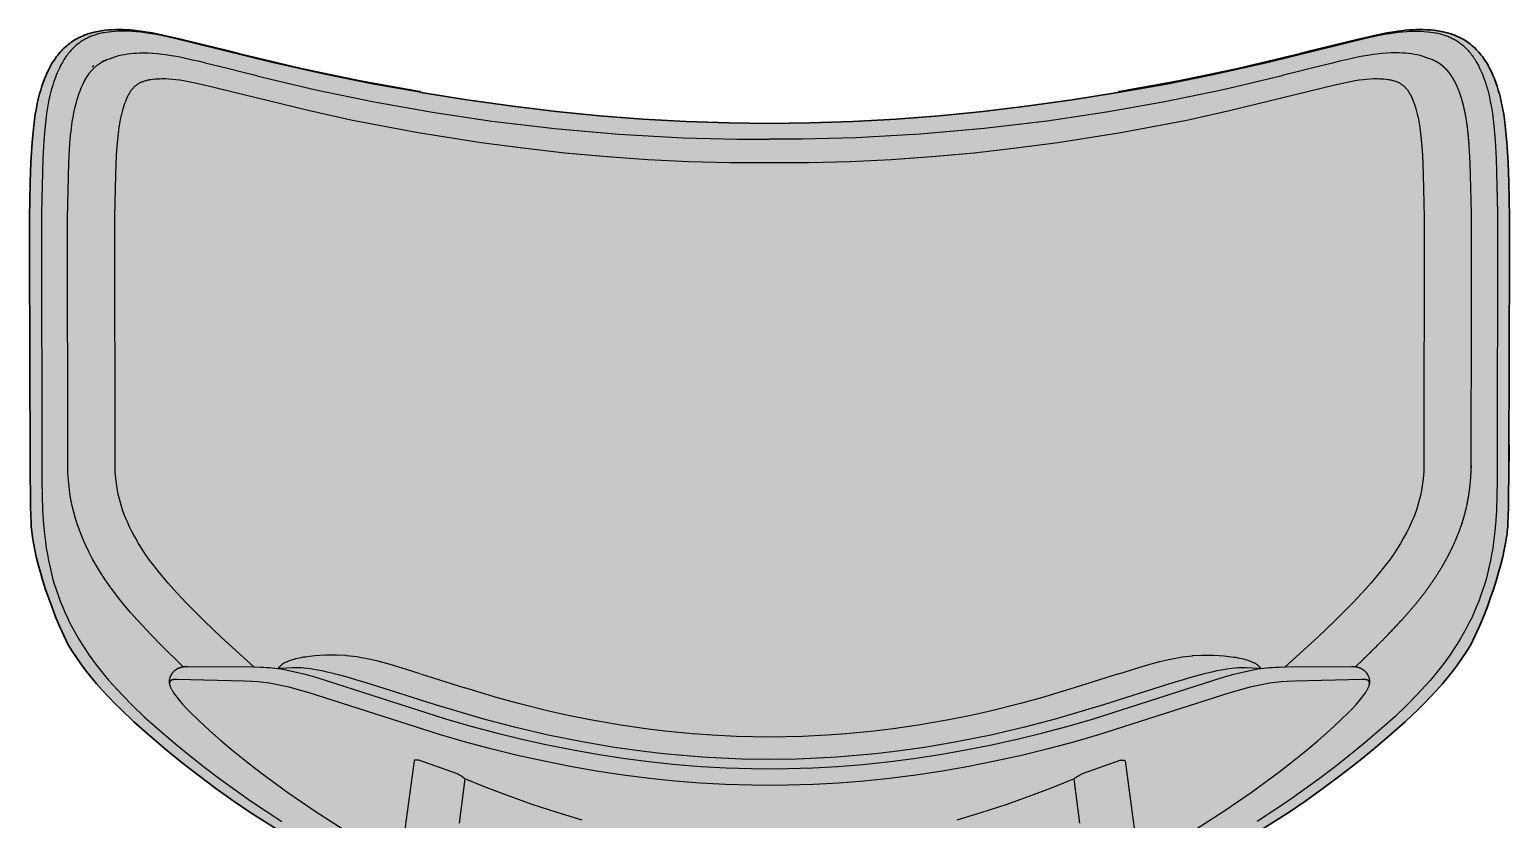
# Model space of a CAD drawing. Header units: millimetres. Extents: x 0 to 1816, y -990 to 745.
# Drawn here: x 57 to 756, y 373 to 745 of the extents above; entities that cross this region are included whole.
import ezdxf

# ---------------------------------------------------------------- set-up
doc = ezdxf.new("R2010")
doc.units = ezdxf.units.MM
doc.layers.add('Blocks', color=7, linetype='Continuous')
doc.layers.add('Blocks$Fill', color=7, linetype='Continuous', true_color=0xffffff)
doc.layers.add('Blocks$Inner', color=7, linetype='Continuous', lineweight=25, true_color=0x007f00)
doc.layers.add('Blocks$Outline', color=7, linetype='Continuous', lineweight=35, true_color=0xff3f3f)

# ---------------------------------------------------------------- blocks, each defined once
blk = doc.blocks.new('Dapper Lounge Chair Front')
at = {"layer": 'Blocks$Fill'}
h = blk.add_hatch(color=256, dxfattribs=at)
h.paths.add_polyline_path([(571.51, 716.24), (627.48, 727.02), (655.19, 733.63), (694.22, 743.14), (697.7, 743.81), (701.18, 744.4), (702.92, 744.65), (704.65, 744.87), (706.39, 745.05), (708.12, 745.2), (709.84, 745.3), (711.56, 745.36), (713.26, 745.39), (714.96, 745.38), (716.65, 745.32), (718.35, 745.21), (720.03, 745.05), (720.88, 744.95), (721.72, 744.84), (722.55, 744.7), (723.39, 744.56), (724.22, 744.39), (725.04, 744.21), (726.28, 743.89), (726.89, 743.72), (727.5, 743.54), (728.11, 743.34), (728.71, 743.14), (729.31, 742.92), (729.91, 742.69), (730.71, 742.36), (731.5, 742), (732.28, 741.63), (733.05, 741.23), (733.8, 740.81), (734.54, 740.37), (735.28, 739.9), (736, 739.4), (736.71, 738.89), (737.4, 738.36), (738.08, 737.79), (738.74, 737.21), (739.39, 736.61), (740.01, 735.99), (740.63, 735.35), (741.22, 734.69), (741.8, 734.01), (742.36, 733.32), (742.9, 732.61), (743.43, 731.89), (743.94, 731.15), (744.43, 730.4), (744.91, 729.63), (745.37, 728.85), (745.82, 728.05), (746.25, 727.25), (746.67, 726.44), (747.07, 725.61), (747.46, 724.78), (747.83, 723.93), (748.54, 722.21), (749.2, 720.46), (749.8, 718.68), (750.37, 716.87), (750.89, 715.04), (751.37, 713.18), (751.81, 711.3), (752.22, 709.4), (752.59, 707.48), (752.92, 705.54), (753.49, 701.62), (754.38, 692.19), (754.97, 682.74), (755.28, 673.28), (755.42, 540.93), (755.05, 515.96), (754.85, 512.61), (754.85, 512.16), (754.85, 511.69), (754.81, 510.68), (754.74, 509.59), (754.63, 508.41), (754.49, 507.16), (754.31, 505.83), (753.83, 502.97), (753.22, 499.84), (752.47, 496.47), (751.57, 492.89), (750.54, 489.12), (749.37, 485.18), (748.06, 481.1), (746.62, 476.9), (745.05, 472.6), (743.34, 468.24), (741.5, 463.82), (739.53, 459.39), (737.44, 454.95), (735.53, 451.93), (733.55, 448.97), (731.5, 446.08), (729.38, 443.25), (726.73, 439.89), (724, 436.63), (721.21, 433.46), (718.35, 430.36), (715.44, 427.35), (712.48, 424.4), (706.43, 418.66), (691.3, 405.6), (683.54, 399.3), (675.65, 393.15), (667.63, 387.17), (659.48, 381.36), (651.19, 375.71), (642.77, 370.25), (634.22, 364.96), (625.54, 359.86), (616.73, 354.96), (607.79, 350.25), (595.23, 344.08), (586.66, 340.21), (630.39, 17.78), (630.47, 17.16), (630.55, 16.53), (630.61, 15.9), (630.66, 15.27), (630.67, 14.96), (630.68, 14.64), (630.68, 14.33), (630.67, 14.01), (630.66, 13.7), (630.63, 13.38), (630.6, 13.07), (630.56, 12.75), (630.51, 12.44), (630.46, 12.13), (630.39, 11.82), (630.31, 11.52), (630.22, 11.22), (630.13, 10.92), (630.02, 10.62), (629.9, 10.33), (629.77, 10.04), (629.64, 9.75), (629.49, 9.47), (629.34, 9.2), (629.25, 9.06), (629.17, 8.93), (629.08, 8.8), (629, 8.67), (628.81, 8.41), (628.62, 8.16), (628.52, 8.04), (628.42, 7.92), (628.32, 7.8), (628.21, 7.68), (627.99, 7.45), (627.77, 7.23), (627.65, 7.12), (627.54, 7.02), (627.42, 6.92), (627.3, 6.81), (627.05, 6.62), (626.8, 6.43), (626.54, 6.25), (626.28, 6.07), (626.01, 5.91), (625.73, 5.75), (625.45, 5.61), (625.17, 5.47), (625.02, 5.2), (624.91, 5.02), (624.79, 4.83), (624.67, 4.65), (624.54, 4.47), (624.41, 4.29), (624.27, 4.12), (624.13, 3.95), (623.99, 3.78), (623.84, 3.62), (623.69, 3.46), (623.53, 3.31), (623.37, 3.15), (623.21, 3.01), (623.04, 2.86), (622.87, 2.72), (622.7, 2.59), (622.52, 2.46), (622.34, 2.33), (622.16, 2.2), (621.98, 2.08), (621.79, 1.97), (621.6, 1.86), (621.41, 1.75), (621.21, 1.65), (621.02, 1.55), (620.82, 1.45), (620.62, 1.36), (620.42, 1.27), (620.21, 1.19), (620.01, 1.11), (619.8, 1.03), (619.6, 0.96), (619.18, 0.82), (618.76, 0.69), (618.33, 0.57), (617.91, 0.47), (617.04, 0.28), (616.18, 0.13), (615.31, 0), (614.43, -0.1), (613.56, -0.18), (612.68, -0.23), (612.24, -0.24), (611.8, -0.24), (611.36, -0.23), (610.92, -0.21), (610.7, -0.19), (610.48, -0.17), (610.26, -0.15), (610.04, -0.12), (609.82, -0.09), (609.61, -0.05), (609.39, -0.01), (609.17, 0.03), (608.96, 0.08), (608.75, 0.13), (608.53, 0.19), (608.32, 0.25), (608.11, 0.32), (607.91, 0.39), (607.7, 0.46), (607.49, 0.55), (607.29, 0.63), (607.09, 0.72), (606.89, 0.82), (606.7, 0.91), (606.5, 1.02), (606.31, 1.13), (606.12, 1.24), (605.94, 1.36), (605.75, 1.48), (605.57, 1.61), (605.4, 1.74), (605.22, 1.87), (605.05, 2.01), (604.89, 2.16), (604.72, 2.3), (604.56, 2.46), (604.41, 2.61), (604.25, 2.77), (604.11, 2.93), (603.96, 3.1), (603.82, 3.27), (603.69, 3.44), (603.55, 3.62), (603.43, 3.8), (603.3, 3.98), (603.18, 4.16), (603.07, 4.35), (602.96, 4.54), (602.85, 4.73), (602.75, 4.93), (602.65, 5.13), (602.56, 5.32), (602.47, 5.53), (602.38, 5.73), (602.3, 5.93), (602.22, 6.14), (602.14, 6.34), (602.07, 6.55), (602.01, 6.76), (601.95, 6.97), (601.83, 7.4), (601.73, 7.83), (601.63, 8.26), (601.55, 8.69), (601.41, 9.56), (601.29, 10.44), (574.91, 206.91), (430, 284.1), (424.53, 287.46), (422.09, 289.05), (419.83, 290.59), (417.77, 292.06), (415.88, 293.49), (414.18, 294.85), (413.39, 295.51), (412.66, 296.16), (411.96, 296.79), (411.32, 297.41), (410.72, 298.01), (410.16, 298.6), (409.65, 299.17), (409.42, 299.45), (409.19, 299.73), (408.98, 300.01), (408.77, 300.28), (408.58, 300.55), (408.4, 300.81), (408.23, 301.07), (408.07, 301.33), (407.92, 301.58), (407.79, 301.83), (407.66, 302.08), (407.56, 302.3), (406.48, 302.3), (405.16, 302.3), (404.93, 301.83), (404.79, 301.58), (404.65, 301.33), (404.49, 301.07), (404.32, 300.81), (404.14, 300.55), (403.94, 300.28), (403.74, 300.01), (403.53, 299.73), (403.3, 299.45), (403.06, 299.17), (402.55, 298.6), (402, 298.01), (401.4, 297.41), (400.75, 296.79), (400.06, 296.16), (399.32, 295.51), (398.54, 294.85), (396.84, 293.49), (394.95, 292.06), (392.88, 290.59), (390.63, 289.05), (388.19, 287.46), (382.72, 284.1), (237.81, 206.91), (211.42, 10.44), (211.3, 9.56), (211.16, 8.69), (211.08, 8.26), (210.99, 7.83), (210.89, 7.4), (210.77, 6.97), (210.71, 6.76), (210.64, 6.55), (210.57, 6.34), (210.5, 6.14), (210.42, 5.93), (210.34, 5.73), (210.25, 5.53), (210.16, 5.32), (210.07, 5.13), (209.97, 4.93), (209.87, 4.73), (209.76, 4.54), (209.65, 4.35), (209.53, 4.16), (209.41, 3.98), (209.29, 3.8), (209.16, 3.62), (209.03, 3.44), (208.89, 3.27), (208.75, 3.1), (208.61, 2.93), (208.46, 2.77), (208.31, 2.61), (208.15, 2.46), (207.99, 2.3), (207.83, 2.16), (207.66, 2.01), (207.49, 1.87), (207.32, 1.74), (207.14, 1.61), (206.96, 1.48), (206.78, 1.36), (206.59, 1.24), (206.41, 1.13), (206.21, 1.02), (206.02, 0.91), (205.82, 0.82), (205.63, 0.72), (205.43, 0.63), (205.22, 0.55), (205.02, 0.46), (204.81, 0.39), (204.6, 0.32), (204.39, 0.25), (204.18, 0.19), (203.97, 0.13), (203.76, 0.08), (203.54, 0.03), (203.33, -0.01), (203.11, -0.05), (202.89, -0.09), (202.67, -0.12), (202.46, -0.15), (202.24, -0.17), (202.02, -0.19), (201.8, -0.21), (201.36, -0.23), (200.92, -0.24), (200.48, -0.24), (200.04, -0.23), (199.16, -0.18), (198.28, -0.1), (197.41, 0), (196.54, 0.13), (195.67, 0.28), (194.81, 0.47), (194.38, 0.57), (193.96, 0.69), (193.54, 0.82), (193.12, 0.96), (192.91, 1.03), (192.71, 1.11), (192.5, 1.19), (192.3, 1.27), (192.1, 1.36), (191.9, 1.45), (191.7, 1.55), (191.5, 1.65), (191.31, 1.75), (191.12, 1.86), (190.93, 1.97), (190.74, 2.08), (190.55, 2.2), (190.37, 2.33), (190.19, 2.46), (190.02, 2.59), (189.84, 2.72), (189.67, 2.86), (189.51, 3.01), (189.34, 3.15), (189.18, 3.31), (189.03, 3.46), (188.88, 3.62), (188.73, 3.78), (188.58, 3.95), (188.44, 4.12), (188.31, 4.29), (188.18, 4.47), (188.05, 4.65), (187.93, 4.83), (187.81, 5.02), (187.69, 5.2), (187.55, 5.47), (187.26, 5.61), (186.98, 5.75), (186.71, 5.91), (186.44, 6.07), (186.18, 6.25), (185.92, 6.43), (185.67, 6.62), (185.42, 6.81), (185.3, 6.92), (185.18, 7.02), (185.06, 7.12), (184.95, 7.23), (184.72, 7.45), (184.51, 7.68), (184.4, 7.8), (184.3, 7.92), (184.19, 8.04), (184.1, 8.16), (183.9, 8.41), (183.72, 8.67), (183.63, 8.8), (183.54, 8.93), (183.46, 9.06), (183.38, 9.2), (183.22, 9.47), (183.08, 9.75), (182.94, 10.04), (182.82, 10.33), (182.7, 10.62), (182.59, 10.92), (182.49, 11.22), (182.41, 11.52), (182.33, 11.82), (182.26, 12.13), (182.2, 12.44), (182.15, 12.75), (182.11, 13.07), (182.08, 13.38), (182.06, 13.7), (182.04, 14.01), (182.04, 14.33), (182.04, 14.64), (182.04, 14.96), (182.06, 15.27), (182.1, 15.9), (182.17, 16.53), (182.24, 17.16), (182.32, 17.78), (226.06, 340.21), (204.93, 350.25), (195.98, 354.96), (187.17, 359.86), (178.49, 364.96), (169.95, 370.25), (161.53, 375.71), (153.24, 381.36), (145.08, 387.17), (137.06, 393.15), (129.17, 399.3), (121.41, 405.6), (113.78, 412.06), (106.27, 418.68), (97.28, 427.35), (94.37, 430.36), (91.51, 433.46), (88.71, 436.63), (85.99, 439.89), (83.33, 443.25), (81.22, 446.08), (79.17, 448.97), (77.19, 451.93), (75.28, 454.95), (73.18, 459.39), (71.21, 463.82), (69.38, 468.24), (67.67, 472.6), (66.1, 476.9), (64.65, 481.1), (63.35, 485.18), (62.18, 489.12), (61.14, 492.89), (60.25, 496.47), (59.49, 499.84), (58.88, 502.97), (58.41, 505.83), (58.23, 507.16), (58.08, 508.41), (57.97, 509.59), (57.9, 510.68), (57.87, 511.69), (57.86, 512.16), (57.87, 512.61), (57.67, 515.96), (57.52, 520.15), (57.09, 648.56), (57.74, 682.74), (58.34, 692.19), (59.22, 701.62), (59.79, 705.54), (60.13, 707.48), (60.5, 709.4), (60.9, 711.3), (61.35, 713.18), (61.83, 715.04), (62.35, 716.87), (62.91, 718.68), (63.52, 720.46), (64.18, 722.21), (64.89, 723.93), (65.26, 724.78), (65.65, 725.61), (66.05, 726.44), (66.46, 727.25), (66.9, 728.05), (67.34, 728.85), (67.81, 729.63), (68.28, 730.4), (68.78, 731.15), (69.29, 731.89), (69.81, 732.61), (70.36, 733.32), (70.91, 734.01), (71.49, 734.69), (72.09, 735.35), (72.7, 735.99), (73.33, 736.61), (73.97, 737.21), (74.64, 737.79), (75.32, 738.36), (76.01, 738.89), (76.71, 739.4), (77.44, 739.9), (78.17, 740.37), (78.92, 740.81), (79.67, 741.23), (80.44, 741.63), (81.22, 742), (82.01, 742.36), (82.81, 742.69), (83.4, 742.92), (84, 743.14), (84.61, 743.34), (85.21, 743.54), (85.82, 743.72), (86.44, 743.89), (87.67, 744.21), (88.5, 744.39), (89.33, 744.56), (90.16, 744.7), (91, 744.84), (91.84, 744.95), (92.68, 745.05), (94.37, 745.21), (96.06, 745.32), (97.76, 745.38), (99.46, 745.39), (101.16, 745.36), (102.88, 745.3), (104.59, 745.2), (106.33, 745.05), (108.06, 744.87), (109.8, 744.65), (111.54, 744.4), (115.02, 743.81), (118.5, 743.14), (128.99, 740.78), (185.24, 727.02), (213.13, 721.23), (241.22, 716.23), (241.26, 716.23), (241.28, 716.22), (241.31, 716.21), (241.33, 716.2), (241.36, 716.19), (241.38, 716.18), (241.41, 716.17), (241.44, 716.15), (241.47, 716.14), (241.49, 716.12), (241.52, 716.1), (241.55, 716.09), (241.57, 716.07), (241.62, 716.03), (241.89, 715.69), (263.52, 712.22), (285.22, 709.19), (305.61, 706.75), (326.06, 704.74), (346.5, 703.15), (366.96, 702), (387.16, 701.32), (406.36, 701.12), (425.56, 701.32), (445.75, 702), (466.22, 703.15), (486.66, 704.74), (507.1, 706.75), (527.5, 709.19), (549.19, 712.22), (570.82, 715.69), (571.1, 716.03), (571.12, 716.05), (571.14, 716.07), (571.17, 716.08), (571.19, 716.1), (571.22, 716.12), (571.25, 716.14), (571.28, 716.15), (571.31, 716.17), (571.34, 716.18), (571.36, 716.19), (571.38, 716.2), (571.41, 716.21), (571.43, 716.22), (571.46, 716.23), (571.49, 716.23)], flags=0)
h.paths.add_polyline_path([(558.53, 328.83), (529.71, 319.5), (515.08, 315.59), (500.33, 312.17), (485.47, 309.25), (470.51, 306.84), (455.49, 304.95), (440.4, 303.56), (571.3, 233.77)], flags=0)
h.paths.add_polyline_path([(372.31, 303.56), (342.2, 306.84), (327.25, 309.25), (312.39, 312.17), (297.63, 315.59), (283, 319.5), (268.51, 323.92), (254.18, 328.83), (241.42, 233.77)], flags=0)
at = {"layer": 'Blocks$Inner'}
for p, q in [((57.28, 549.21), (57.31, 533.65)), ((755.44, 549.21), (755.41, 533.65)), ((241.55, 441.31), (262.51, 434.66)), ((571.17, 441.31), (550.21, 434.66))]:
    blk.add_line(p, q, dxfattribs=at)
for points in [[(169.95, 370.25), (161.53, 375.71), (153.24, 381.36), (145.08, 387.17), (137.06, 393.15), (129.17, 399.3), (121.41, 405.6), (113.78, 412.06), (106.27, 418.68), (100.24, 424.4), (97.28, 427.35), (94.37, 430.36), (91.51, 433.46), (88.71, 436.63), (85.99, 439.89), (83.33, 443.25), (81.22, 446.08), (79.17, 448.97), (77.19, 451.93), (75.28, 454.95), (73.18, 459.39), (71.21, 463.82), (69.38, 468.24), (67.67, 472.6), (66.1, 476.9), (64.65, 481.1), (63.35, 485.18), (62.18, 489.12), (61.14, 492.89), (60.25, 496.47), (59.49, 499.84), (58.88, 502.97), (58.41, 505.83), (58.23, 507.16), (58.08, 508.41), (57.97, 509.59), (57.9, 510.68), (57.87, 511.69), (57.86, 512.16), (57.87, 512.61), (57.67, 515.96), (57.52, 520.15), (57.29, 540.93), (57.11, 640.28), (57.09, 648.56), (57.09, 655.8), (57.1, 656.84), (57.24, 665.07), (57.44, 673.28), (57.74, 682.74), (58.34, 692.19), (59.22, 701.62), (59.79, 705.54), (60.13, 707.48), (60.5, 709.4), (60.9, 711.3), (61.35, 713.18), (61.83, 715.04), (62.35, 716.87), (62.91, 718.68), (63.52, 720.46), (64.18, 722.21), (64.89, 723.93), (65.26, 724.78), (65.65, 725.61), (66.05, 726.44), (66.46, 727.25), (66.9, 728.05), (67.34, 728.85), (67.81, 729.63), (68.28, 730.4), (68.78, 731.15), (69.29, 731.89), (69.81, 732.61), (70.36, 733.32), (70.91, 734.01), (71.49, 734.69), (72.09, 735.35), (72.7, 735.99), (73.33, 736.61), (73.97, 737.21), (74.64, 737.79), (75.32, 738.36), (76.01, 738.89), (76.71, 739.4), (77.44, 739.9), (78.17, 740.37), (78.92, 740.81), (79.67, 741.23), (80.44, 741.63), (81.22, 742), (82.01, 742.36), (82.81, 742.69), (83.4, 742.92), (84, 743.14), (84.61, 743.34), (85.21, 743.54), (85.82, 743.72), (86.44, 743.89), (87.67, 744.21), (88.5, 744.39), (89.33, 744.56), (90.16, 744.7), (91, 744.84), (91.84, 744.95), (92.68, 745.05), (94.37, 745.21), (96.06, 745.32), (97.76, 745.38), (99.46, 745.39), (101.16, 745.36), (102.88, 745.3), (104.59, 745.2), (106.33, 745.05), (108.06, 744.87), (109.8, 744.65), (111.54, 744.4), (115.02, 743.81), (118.5, 743.14), (128.99, 740.78), (150.3, 735.46), (153.9, 734.55), (155.71, 734.09), (157.52, 733.63), (185.24, 727.02), (213.13, 721.23), (241.18, 716.24), (241.2, 716.24), (241.22, 716.23), (241.26, 716.23), (241.28, 716.22), (241.31, 716.21), (241.33, 716.2), (241.36, 716.19), (241.38, 716.18), (241.41, 716.17), (241.44, 716.15), (241.47, 716.14), (241.49, 716.12), (241.52, 716.1), (241.55, 716.09), (241.57, 716.07), (241.59, 716.05), (241.62, 716.03), (241.89, 715.69), (263.52, 712.22), (285.22, 709.19), (305.61, 706.75), (326.06, 704.74), (346.5, 703.15), (366.96, 702), (387.16, 701.32), (406.36, 701.12), (425.56, 701.32), (445.75, 702), (466.22, 703.15), (486.66, 704.74), (507.1, 706.75), (527.5, 709.19), (549.19, 712.22), (570.82, 715.69), (593.64, 719.67), (615.92, 724.12), (641.33, 729.84), (688.48, 741.49), (694.33, 742.72), (696.71, 743.17), (699.1, 743.58), (701.13, 743.88), (703.16, 744.14), (705.15, 744.35), (707.16, 744.5), (708.88, 744.58), (710.61, 744.63), (712.23, 744.63), (713.85, 744.6), (715.37, 744.52), (716.89, 744.4), (718.3, 744.25), (719.7, 744.05), (720.39, 743.93), (721.08, 743.8), (721.77, 743.65), (722.45, 743.5), (723.05, 743.35), (723.64, 743.19), (724.24, 743.01), (724.83, 742.83), (725.39, 742.64), (725.94, 742.44), (726.5, 742.22), (727.05, 742), (727.59, 741.76), (728.13, 741.51), (728.66, 741.25), (729.19, 740.98), (729.73, 740.69), (730.26, 740.38), (730.78, 740.06), (731.29, 739.72), (731.77, 739.4), (732.24, 739.06), (732.7, 738.71), (733.16, 738.35), (733.61, 737.98), (734.06, 737.59), (734.5, 737.19), (734.92, 736.78), (735.34, 736.36), (735.75, 735.94), (736.15, 735.5), (736.54, 735.06), (736.96, 734.56), (737.38, 734.05), (737.78, 733.53), (738.16, 733), (738.54, 732.46), (738.91, 731.92), (739.27, 731.37), (739.62, 730.82), (739.97, 730.23), (740.31, 729.63), (740.97, 728.43), (741.58, 727.21), (742.16, 725.96), (742.62, 724.9), (743.05, 723.83), (743.47, 722.75), (743.86, 721.67), (744.27, 720.45), (744.66, 719.23), (745.37, 716.77), (746.01, 714.23), (746.62, 711.46), (747.16, 708.62), (747.62, 705.77), (748.01, 702.85), (748.33, 699.92), (748.91, 692.96), (749.37, 684.5), (750.03, 658.69), (749.79, 531.98), (749.48, 518.6), (749.2, 513.79), (748.77, 508.66), (748.17, 503.54), (747.74, 500.57), (747.24, 497.59), (746.72, 494.81), (746.13, 492.05), (745.48, 489.28), (744.76, 486.52), (743.97, 483.78), (743.11, 481.06), (742.19, 478.35), (741.19, 475.66), (740.13, 473.01), (739, 470.37), (737.81, 467.78), (736.55, 465.21), (735.24, 462.69), (733.87, 460.2), (732.4, 457.68), (730.87, 455.19), (729.29, 452.74), (727.65, 450.32), (725.92, 447.9), (724.15, 445.51), (722.32, 443.15), (720.45, 440.84), (718.36, 438.36), (716.22, 435.92), (714.03, 433.52), (711.81, 431.16), (706.85, 426.16), (701.48, 421.05), (694.12, 414.53), (686.64, 408.15), (679.79, 402.54), (672.84, 397.05), (665.78, 391.69), (658.61, 386.46), (651.35, 381.37), (643.98, 376.42), (636.49, 371.6)], [(241.89, 715.69), (219.07, 719.67), (196.8, 724.12), (171.39, 729.84), (124.24, 741.49), (118.39, 742.72), (116, 743.17), (113.61, 743.58), (111.59, 743.88), (109.56, 744.14), (107.56, 744.35), (105.56, 744.5), (103.83, 744.58), (102.1, 744.63), (100.48, 744.63), (98.86, 744.6), (97.34, 744.52), (95.83, 744.4), (94.42, 744.25), (93.01, 744.05), (92.32, 743.93), (91.63, 743.8), (90.95, 743.65), (90.26, 743.5), (89.67, 743.35), (89.07, 743.19), (88.48, 743.01), (87.89, 742.83), (87.33, 742.64), (86.77, 742.44), (86.22, 742.22), (85.67, 742), (85.12, 741.76), (84.59, 741.51), (84.05, 741.25), (83.53, 740.98), (82.99, 740.69), (82.46, 740.38), (81.94, 740.06), (81.42, 739.72), (80.94, 739.4), (80.47, 739.06), (80.01, 738.71), (79.56, 738.35), (79.1, 737.98), (78.66, 737.59), (78.22, 737.19), (77.79, 736.78), (77.37, 736.36), (76.97, 735.94), (76.57, 735.5), (76.17, 735.06), (75.75, 734.56), (75.34, 734.05), (74.94, 733.53), (74.55, 733), (74.17, 732.46), (73.8, 731.92), (73.45, 731.37), (73.1, 730.82), (72.75, 730.23), (72.4, 729.63), (71.75, 728.43), (71.14, 727.21), (70.56, 725.96), (70.1, 724.9), (69.66, 723.83), (69.25, 722.75), (68.86, 721.67), (68.45, 720.45), (68.06, 719.23), (67.35, 716.77), (66.71, 714.23), (66.09, 711.46), (65.56, 708.62), (65.1, 705.77), (64.71, 702.85), (64.38, 699.92), (63.81, 692.96), (63.35, 684.5), (62.69, 658.69), (62.92, 531.98), (63.23, 518.6), (63.51, 513.79), (63.95, 508.66), (64.55, 503.54), (64.98, 500.57), (65.47, 497.59), (66, 494.81), (66.58, 492.05), (67.24, 489.28), (67.96, 486.52), (68.75, 483.78), (69.6, 481.06), (70.53, 478.35), (71.53, 475.66), (72.59, 473.01), (73.72, 470.37), (74.91, 467.78), (76.16, 465.21), (77.47, 462.69), (78.85, 460.2), (80.31, 457.68), (81.84, 455.19), (83.43, 452.74), (85.07, 450.32), (86.79, 447.9), (88.57, 445.51), (90.4, 443.15), (92.27, 440.84), (94.36, 438.36), (96.5, 435.92), (98.68, 433.52), (100.91, 431.16), (105.86, 426.16), (111.23, 421.05), (118.59, 414.53), (126.08, 408.15), (132.93, 402.54), (139.88, 397.05), (146.94, 391.69), (154.1, 386.46), (161.37, 381.37), (168.73, 376.42), (176.23, 371.6)], [(642.77, 370.25), (651.19, 375.71), (659.48, 381.36), (667.63, 387.17), (675.65, 393.15), (683.54, 399.3), (691.3, 405.6), (698.93, 412.06), (706.43, 418.66), (712.48, 424.4), (715.44, 427.35), (718.35, 430.36), (721.21, 433.46), (724, 436.63), (726.73, 439.89), (729.38, 443.25), (731.5, 446.08), (733.55, 448.97), (735.53, 451.93), (737.44, 454.95), (739.53, 459.39), (741.5, 463.82), (743.34, 468.24), (745.05, 472.6), (746.62, 476.9), (748.06, 481.1), (749.37, 485.18), (750.54, 489.12), (751.57, 492.89), (752.47, 496.47), (753.22, 499.84), (753.83, 502.97), (754.31, 505.83), (754.49, 507.16), (754.63, 508.41), (754.74, 509.59), (754.81, 510.68), (754.85, 511.69), (754.85, 512.16), (754.85, 512.61), (755.05, 515.96), (755.2, 520.15), (755.42, 540.93), (755.61, 640.28), (755.62, 648.56), (755.62, 655.8), (755.62, 656.84), (755.48, 665.07), (755.28, 673.28), (754.97, 682.74), (754.38, 692.19), (753.49, 701.62), (752.92, 705.54), (752.59, 707.48), (752.22, 709.4), (751.81, 711.3), (751.37, 713.18), (750.89, 715.04), (750.37, 716.87), (749.8, 718.68), (749.2, 720.46), (748.54, 722.21), (747.83, 723.93), (747.46, 724.78), (747.07, 725.61), (746.67, 726.44), (746.25, 727.25), (745.82, 728.05), (745.37, 728.85), (744.91, 729.63), (744.43, 730.4), (743.94, 731.15), (743.43, 731.89), (742.9, 732.61), (742.36, 733.32), (741.8, 734.01), (741.22, 734.69), (740.63, 735.35), (740.01, 735.99), (739.39, 736.61), (738.74, 737.21), (738.08, 737.79), (737.4, 738.36), (736.71, 738.89), (736, 739.4), (735.28, 739.9), (734.54, 740.37), (733.8, 740.81), (733.05, 741.23), (732.28, 741.63), (731.5, 742), (730.71, 742.36), (729.91, 742.69), (729.31, 742.92), (728.71, 743.14), (728.11, 743.34), (727.5, 743.54), (726.89, 743.72), (726.28, 743.89), (725.04, 744.21), (724.22, 744.39), (723.39, 744.56), (722.55, 744.7), (721.72, 744.84), (720.88, 744.95), (720.03, 745.05), (718.35, 745.21), (716.65, 745.32), (714.96, 745.38), (713.26, 745.39), (711.56, 745.36), (709.84, 745.3), (708.12, 745.2), (706.39, 745.05), (704.65, 744.87), (702.92, 744.65), (701.18, 744.4), (697.7, 743.81), (694.22, 743.14), (683.73, 740.78), (662.42, 735.46), (658.81, 734.55), (657, 734.09), (655.19, 733.63), (627.48, 727.02), (599.58, 721.23), (571.53, 716.24), (571.51, 716.24), (571.49, 716.23), (571.46, 716.23), (571.43, 716.22), (571.41, 716.21), (571.38, 716.2), (571.36, 716.19), (571.34, 716.18), (571.31, 716.17), (571.28, 716.15), (571.25, 716.14), (571.22, 716.12), (571.2, 716.1), (571.17, 716.09), (571.14, 716.07), (571.12, 716.05), (571.1, 716.03), (570.82, 715.69)], [(93.63, 731.2), (95.21, 731.82), (96.53, 732.29), (97.87, 732.71), (99.23, 733.09), (100.59, 733.41), (101.97, 733.69), (103.35, 733.92), (104.75, 734.11), (106.14, 734.24), (107.54, 734.32), (109.1, 734.39), (110.66, 734.41), (112.89, 734.38), (115.17, 734.28), (117.43, 734.1), (119.69, 733.85), (121.35, 733.63), (123, 733.37), (126.33, 732.78), (128, 732.46), (129.37, 732.18), (130.73, 731.89), (134.02, 731.16), (137.27, 730.41), (140.56, 729.62), (143.84, 728.82), (147.17, 727.99), (150.51, 727.16), (157.22, 725.46), (163.78, 723.8), (165.04, 723.48), (192.28, 716.97), (219.69, 711.27), (247.26, 706.37), (275.35, 702.22), (305, 698.69), (335.24, 696), (365.6, 694.28), (391.15, 693.64), (406.32, 693.63)], [(719.09, 731.2), (717.5, 731.82), (716.18, 732.29), (714.84, 732.71), (713.49, 733.09), (712.12, 733.41), (710.75, 733.69), (709.36, 733.92), (707.97, 734.11), (706.57, 734.24), (705.17, 734.32), (703.62, 734.39), (702.06, 734.41), (699.82, 734.38), (697.55, 734.28), (695.28, 734.1), (693.02, 733.85), (691.37, 733.63), (689.72, 733.37), (686.39, 732.78), (684.71, 732.46), (683.34, 732.18), (681.99, 731.89), (678.69, 731.16), (675.44, 730.41), (672.15, 729.62), (668.88, 728.82), (665.54, 727.99), (662.21, 727.16), (655.49, 725.46), (648.93, 723.8), (647.68, 723.48), (620.44, 716.97), (593.02, 711.27), (565.45, 706.37), (537.37, 702.22), (507.71, 698.69), (477.47, 696), (447.12, 694.28), (421.56, 693.64), (406.4, 693.63)], [(129.66, 444.64), (118.95, 455.13), (114.45, 459.72), (107.82, 466.78), (104.88, 470.09), (102.01, 473.46), (99.47, 476.58), (97, 479.77), (94.77, 482.82), (92.62, 485.93), (90.57, 489.08), (88.62, 492.3), (86.86, 495.42), (85.2, 498.59), (83.62, 501.86), (82.2, 505.08), (80.89, 508.32), (79.69, 511.6), (79.69, 511.6), (78.77, 514.55), (77.95, 517.53), (77.23, 520.54), (76.62, 523.57), (76.11, 526.63), (75.7, 529.69), (75.4, 532.77), (75.21, 535.86), (75.12, 538.95), (74.92, 656.39), (75.61, 682.49), (76.14, 691.57), (76.47, 695.41), (76.82, 698.67), (77.26, 701.92), (77.74, 704.8), (78.02, 706.23), (78.33, 707.66), (78.89, 710.03), (79.2, 711.2), (79.53, 712.38), (79.84, 713.4), (80.17, 714.42), (80.52, 715.44), (80.89, 716.45), (81.25, 717.37), (81.64, 718.29), (82.04, 719.2), (82.47, 720.1), (82.88, 720.9), (83.31, 721.69), (83.76, 722.46), (84.24, 723.23), (84.7, 723.92), (85.19, 724.59), (85.44, 724.92), (85.69, 725.25), (85.96, 725.57), (86.22, 725.89), (86.48, 726.17), (86.73, 726.46), (87, 726.74), (87.26, 727.01), (87.54, 727.28), (87.82, 727.54), (88.1, 727.8), (88.39, 728.05), (88.67, 728.29), (88.96, 728.52), (89.26, 728.75), (89.56, 728.97), (89.87, 729.18), (90.18, 729.39), (90.49, 729.6), (90.81, 729.79), (91.14, 729.99), (91.48, 730.18), (91.82, 730.36), (92.16, 730.54), (92.51, 730.71), (92.86, 730.87), (93.22, 731.03), (93.57, 731.18), (91.08, 730.17)], [(87.4, 728.26), (86.99, 727.98), (86.59, 727.69)], [(162.91, 444.52), (147.58, 458.56), (139.57, 466.3), (130.91, 475.03), (125.08, 481.25), (122.56, 484.08), (120.09, 486.95), (117.88, 489.63), (115.73, 492.36), (113.77, 494.97), (111.88, 497.64), (110.18, 500.2), (108.55, 502.8), (107.02, 505.44), (105.57, 508.12), (104.29, 510.7), (103.09, 513.31), (102.51, 514.67), (101.96, 516.05), (100.96, 518.72), (100.96, 518.72), (100.26, 520.95), (99.64, 523.2), (99.09, 525.47), (98.63, 527.76), (98.24, 530.06), (97.93, 532.38), (97.71, 534.7), (97.56, 537.03), (97.5, 539.37), (97.29, 656.68), (97.76, 676.96), (98.18, 686.19), (98.44, 690.15), (98.71, 693.48), (99.01, 696.4), (99.39, 699.3), (99.81, 701.82), (100.05, 703.07), (100.31, 704.33), (100.59, 705.53), (100.89, 706.74), (101.22, 707.93), (101.58, 709.12), (101.92, 710.16), (102.29, 711.19), (102.66, 712.14), (103.07, 713.07), (103.27, 713.5), (103.47, 713.93), (103.69, 714.36), (103.91, 714.78), (104.12, 715.15), (104.34, 715.52), (104.57, 715.89), (104.8, 716.25), (105.03, 716.57), (105.26, 716.89), (105.51, 717.21), (105.76, 717.52), (105.99, 717.79), (106.24, 718.06), (106.49, 718.31), (106.75, 718.57), (107, 718.79), (107.26, 719.01), (107.53, 719.23), (107.8, 719.43), (108.09, 719.63), (108.39, 719.82), (108.69, 720.01), (109, 720.18), (109.32, 720.35), (109.65, 720.51), (109.99, 720.66), (110.33, 720.8), (110.7, 720.94), (111.07, 721.07), (111.44, 721.2), (111.81, 721.31), (112.22, 721.42), (112.64, 721.53), (113.05, 721.62), (113.47, 721.71), (113.91, 721.79), (114.36, 721.86), (115.26, 721.99), (116.28, 722.09), (117.31, 722.17), (118.39, 722.22), (119.48, 722.24), (121.14, 722.23), (122.8, 722.16), (124.47, 722.04), (126.14, 721.87), (128.02, 721.62), (129.9, 721.33), (132.17, 720.92), (134.43, 720.47), (139.57, 719.36), (188.63, 707.3), (209.44, 702.71), (240.5, 696.77), (270.3, 692.1), (289.96, 689.51), (309.8, 687.29), (329.69, 685.47), (348.98, 684.12), (368.28, 683.17), (387.68, 682.66), (406.36, 682.61), (425.03, 682.66), (444.43, 683.17), (463.74, 684.12), (483.02, 685.47), (502.91, 687.29), (522.76, 689.51), (542.41, 692.1), (572.22, 696.77), (603.28, 702.71), (624.09, 707.3), (673.15, 719.36), (678.28, 720.47), (680.55, 720.92), (682.82, 721.33), (684.69, 721.62), (686.58, 721.87), (688.24, 722.04), (689.91, 722.16), (691.57, 722.23), (693.24, 722.24), (694.32, 722.22), (695.4, 722.17), (696.43, 722.09), (697.46, 721.99), (698.35, 721.86), (698.8, 721.79), (699.25, 721.71), (699.66, 721.62), (700.08, 721.53), (700.49, 721.42), (700.9, 721.31), (701.28, 721.2), (701.65, 721.07), (702.02, 720.94), (702.39, 720.8), (702.73, 720.66), (703.06, 720.51), (703.39, 720.35), (703.72, 720.18), (704.03, 720.01), (704.33, 719.82), (704.63, 719.63), (704.92, 719.43), (705.19, 719.23), (705.46, 719.01), (705.72, 718.79), (705.97, 718.57), (706.23, 718.31), (706.48, 718.06), (706.72, 717.79), (706.96, 717.52), (707.21, 717.21), (707.45, 716.89), (707.69, 716.57), (707.91, 716.25), (708.15, 715.89), (708.37, 715.52), (708.59, 715.15), (708.8, 714.78), (709.03, 714.36), (709.24, 713.93), (709.45, 713.5), (709.65, 713.07), (710.05, 712.14), (710.42, 711.19), (710.8, 710.16), (711.14, 709.12), (711.5, 707.93), (711.82, 706.74), (712.13, 705.53), (712.4, 704.33), (712.67, 703.07), (712.91, 701.82), (713.32, 699.3), (713.7, 696.4), (714.01, 693.48), (714.28, 690.15), (714.54, 686.19), (714.95, 676.96), (715.42, 656.68), (715.22, 539.37), (715.16, 537.03), (715.01, 534.7), (714.78, 532.38), (714.48, 530.06), (714.09, 527.76), (713.63, 525.47), (713.08, 523.2), (712.46, 520.95), (711.76, 518.72), (711.76, 518.72), (710.76, 516.05), (710.2, 514.67), (709.62, 513.31), (708.43, 510.7), (707.15, 508.12), (705.7, 505.44), (704.17, 502.8), (702.54, 500.2), (700.84, 497.64), (698.95, 494.97), (696.99, 492.36), (694.84, 489.63), (692.63, 486.95), (690.16, 484.08), (687.64, 481.25), (681.8, 475.03), (673.14, 466.3), (665.13, 458.56), (649.8, 444.52)], [(241.52, 441.32), (232.55, 444.11), (227.36, 445.63), (222.13, 447.03), (217.97, 448.02), (213.78, 448.87), (211.54, 449.25), (206.74, 449.86), (206.46, 449.88), (202.32, 450.12), (199.43, 450.1), (196.7, 450.02), (194.11, 449.9), (191.68, 449.73), (189.4, 449.5), (187.28, 449.23), (186.27, 449.08), (185.3, 448.91), (184.37, 448.73), (183.48, 448.54), (182.62, 448.34), (181.81, 448.12), (181.03, 447.89), (180.29, 447.65), (179.59, 447.4), (179.25, 447.27), (178.92, 447.13), (178.61, 446.99), (178.3, 446.85), (178, 446.71), (177.71, 446.56), (177.43, 446.41), (177.16, 446.26), (176.9, 446.1), (176.65, 445.95), (176.41, 445.78), (176.18, 445.62), (175.95, 445.45), (175.74, 445.28), (175.54, 445.1), (175.34, 444.93), (175.16, 444.75), (175.07, 444.65), (174.98, 444.56), (174.9, 444.47), (174.82, 444.38), (174.74, 444.28), (174.66, 444.19), (174.59, 444.09), (174.52, 443.99), (174.45, 443.89), (174.38, 443.8), (175.15, 443.83)], [(571.2, 441.32), (580.17, 444.11), (585.36, 445.63), (590.59, 447.03), (594.75, 448.02), (598.93, 448.87), (601.17, 449.25), (605.98, 449.86), (606.26, 449.88), (610.4, 450.12), (613.28, 450.1), (616.02, 450.02), (618.6, 449.9), (621.03, 449.73), (623.31, 449.5), (625.44, 449.23), (626.45, 449.08), (627.41, 448.91), (628.35, 448.73), (629.24, 448.54), (630.09, 448.34), (630.91, 448.12), (631.69, 447.89), (632.43, 447.65), (633.13, 447.4), (633.46, 447.27), (633.79, 447.13), (634.11, 446.99), (634.42, 446.85), (634.72, 446.71), (635, 446.56), (635.28, 446.41), (635.55, 446.26), (635.81, 446.1), (636.07, 445.95), (636.31, 445.78), (636.54, 445.62), (636.76, 445.45), (636.98, 445.28), (637.18, 445.1), (637.37, 444.93), (637.56, 444.75), (637.65, 444.65), (637.73, 444.56), (637.82, 444.47), (637.9, 444.38), (637.98, 444.28), (638.05, 444.19), (638.13, 444.09), (638.2, 443.99), (638.27, 443.89), (638.34, 443.8), (637.56, 443.83)], [(123.13, 436.64), (123.12, 436.81), (123.11, 436.99), (123.1, 437.17), (123.1, 437.34), (123.11, 437.52), (123.11, 437.7), (123.12, 437.88), (123.14, 438.06), (123.16, 438.24), (123.18, 438.42), (123.21, 438.61), (123.25, 438.78), (123.29, 438.96), (123.33, 439.14), (123.38, 439.32), (123.43, 439.49), (123.48, 439.67), (123.54, 439.84), (123.61, 440.02), (123.68, 440.19), (123.75, 440.36), (123.83, 440.52), (123.92, 440.69), (124, 440.85), (124.09, 440.99), (124.17, 441.14), (124.26, 441.28), (124.35, 441.42), (124.45, 441.56), (124.55, 441.69), (124.65, 441.82), (124.76, 441.95), (124.92, 442.14), (125.08, 442.32), (125.24, 442.49), (125.41, 442.65), (125.59, 442.8), (125.76, 442.95), (125.94, 443.09), (126.12, 443.22), (126.3, 443.35), (126.48, 443.47), (126.66, 443.58), (126.84, 443.68), (126.98, 443.76), (127.12, 443.83), (127.26, 443.9), (127.4, 443.96), (127.6, 444.05), (127.8, 444.14), (128, 444.21), (128.19, 444.28), (128.38, 444.34), (128.56, 444.4), (128.75, 444.45), (128.92, 444.49), (129.1, 444.53), (129.26, 444.57), (129.59, 444.63), (129.91, 444.68), (130.31, 444.73), (130.42, 444.75), (131.74, 444.8), (162.59, 444.52), (166.14, 444.47), (167.57, 444.42), (169, 444.35), (170.31, 444.25), (171.62, 444.13), (172.99, 443.98), (174.36, 443.8), (175.82, 443.58), (177.28, 443.33), (180.25, 442.74), (183.67, 441.96), (187.19, 441.05), (192.75, 439.48), (253.46, 420.1), (265.38, 416.63), (277.37, 413.41), (289.44, 410.46), (301.56, 407.77), (313.75, 405.34), (325.98, 403.2), (338.27, 401.34), (350.59, 399.78), (362.35, 398.56), (374.14, 397.61), (385.94, 396.95), (397.76, 396.57), (406.36, 396.47), (414.96, 396.57), (426.77, 396.95), (438.58, 397.61), (450.36, 398.56), (462.12, 399.78), (474.45, 401.34), (486.73, 403.2), (498.97, 405.34), (511.16, 407.77), (523.28, 410.46), (535.34, 413.41), (547.34, 416.63), (559.26, 420.1), (619.97, 439.48), (625.53, 441.05), (629.05, 441.96), (632.46, 442.74), (635.44, 443.33), (636.89, 443.58), (638.36, 443.8), (639.72, 443.98), (641.1, 444.13), (642.4, 444.25), (643.71, 444.35), (645.14, 444.42), (646.57, 444.47), (650.12, 444.52), (680.98, 444.8), (682.3, 444.75), (682.41, 444.73), (682.81, 444.68), (683.12, 444.63), (683.45, 444.57), (683.62, 444.53), (683.79, 444.49), (683.97, 444.45), (684.15, 444.4), (684.34, 444.34), (684.53, 444.28), (684.72, 444.21), (684.91, 444.14), (685.11, 444.05), (685.32, 443.96), (685.46, 443.9), (685.6, 443.83), (685.74, 443.76), (685.88, 443.68), (686.06, 443.58), (686.24, 443.47), (686.42, 443.35), (686.6, 443.22), (686.78, 443.09), (686.96, 442.95), (687.13, 442.8), (687.3, 442.65), (687.47, 442.49), (687.64, 442.32), (687.8, 442.14), (687.96, 441.95), (688.06, 441.82), (688.17, 441.69), (688.27, 441.56), (688.36, 441.42), (688.45, 441.28), (688.54, 441.14), (688.63, 440.99), (688.71, 440.85), (688.8, 440.69), (688.88, 440.52), (688.96, 440.36), (689.04, 440.19), (689.11, 440.02), (689.17, 439.84), (689.23, 439.67), (689.29, 439.49), (689.34, 439.32), (689.39, 439.14), (689.43, 438.96), (689.47, 438.78), (689.5, 438.61), (689.53, 438.42), (689.56, 438.24), (689.58, 438.06), (689.59, 437.88), (689.6, 437.7), (689.61, 437.52), (689.61, 437.34), (689.61, 437.17), (689.61, 436.99), (689.6, 436.81), (689.59, 436.64)], [(638.07, 443.76), (637.95, 443.78), (637.83, 443.8), (637.72, 443.82), (637.6, 443.83), (637.48, 443.84), (634.16, 444), (631.46, 444.12), (630.12, 444.14), (628.79, 444.13), (627.45, 444.07), (626.12, 443.98), (624.67, 443.84), (623.22, 443.66), (619.55, 443.07), (617.55, 442.67), (615.11, 442.14), (612.38, 441.47), (611.14, 441.15), (609.84, 440.81), (607.43, 440.15), (604.68, 439.37), (601.68, 438.49), (597.86, 437.33), (594.63, 436.33), (563.99, 426.7), (555.45, 424.07), (541.17, 419.9), (526.79, 416.1), (510.82, 412.37), (494.75, 409.12), (479.5, 406.53), (465.5, 404.59), (456.4, 403.54), (447.27, 402.66), (438.13, 401.95), (428.98, 401.41), (419.24, 401.02), (406.36, 400.81), (393.48, 401.02), (383.73, 401.41), (374.58, 401.95), (365.44, 402.66), (356.32, 403.54), (347.21, 404.59), (333.22, 406.53), (317.97, 409.12), (301.89, 412.37), (285.92, 416.1), (271.54, 419.9), (257.27, 424.07), (248.72, 426.7), (218.09, 436.33), (214.85, 437.33), (211.03, 438.49), (208.03, 439.37), (205.29, 440.15), (202.87, 440.81), (201.57, 441.15), (200.33, 441.47), (197.61, 442.14), (195.17, 442.67), (193.17, 443.07), (189.49, 443.66), (188.05, 443.84), (186.6, 443.98), (185.26, 444.07), (183.93, 444.13), (182.6, 444.14), (181.26, 444.12), (178.56, 444), (175.24, 443.84), (175.12, 443.83), (175, 443.82), (174.88, 443.8), (174.77, 443.78), (174.65, 443.76)], [(607.66, 367.99), (620.86, 376.45), (633.8, 385.34), (646.85, 394.92), (653.21, 399.85), (659.48, 404.9), (665.28, 409.77), (670.75, 414.57), (675.81, 419.24), (679.95, 423.32), (681.7, 425.14), (683.41, 427), (684.88, 428.71), (685.51, 429.48), (686.14, 430.27), (686.67, 430.96), (687.19, 431.67), (687.62, 432.3), (688.03, 432.93), (688.4, 433.54), (688.57, 433.85), (688.74, 434.16), (688.87, 434.41), (689, 434.67), (689.12, 434.94), (689.23, 435.2), (689.31, 435.42), (689.35, 435.53), (689.38, 435.64), (689.42, 435.75), (689.45, 435.86), (689.48, 435.97), (689.5, 436.08), (689.52, 436.18), (689.54, 436.27), (689.56, 436.37), (689.57, 436.46), (689.58, 436.56), (689.58, 436.61), (689.59, 436.66), (689.59, 436.72), (689.59, 436.77), (689.59, 436.82), (689.59, 436.87), (689.59, 436.94), (689.58, 437.01), (689.58, 437.05), (689.57, 437.08), (689.57, 437.12), (689.56, 437.16), (689.55, 437.19), (689.55, 437.23), (689.54, 437.26), (689.53, 437.3), (689.52, 437.33), (689.51, 437.37), (689.5, 437.4), (689.49, 437.43), (689.48, 437.47), (689.46, 437.51), (689.45, 437.54), (689.43, 437.58), (689.41, 437.61), (689.39, 437.64), (689.37, 437.68), (689.35, 437.71), (689.33, 437.74), (689.31, 437.77), (689.29, 437.8), (689.27, 437.83), (689.24, 437.86), (689.22, 437.89), (689.19, 437.92), (689.17, 437.94), (689.14, 437.97), (689.11, 438), (689.09, 438.02), (689.06, 438.05), (689.03, 438.07), (689, 438.09), (688.97, 438.12), (688.94, 438.14), (688.9, 438.16), (688.87, 438.18), (688.83, 438.2), (688.8, 438.22), (688.76, 438.24), (688.73, 438.26), (688.69, 438.28), (688.66, 438.29), (688.58, 438.32), (688.51, 438.35), (688.43, 438.38), (688.36, 438.41), (688.28, 438.43), (688.2, 438.45), (688.13, 438.47), (688.05, 438.49), (687.94, 438.51), (687.84, 438.53), (687.74, 438.54), (687.64, 438.56), (687.43, 438.58), (687.22, 438.6), (686.91, 438.61), (686.6, 438.62), (685.99, 438.63), (654.33, 437.75), (650.64, 437.63), (647.9, 437.46), (646.55, 437.34), (645.2, 437.2), (643.78, 437.03), (642.37, 436.83), (640.85, 436.58), (639.34, 436.31), (636.32, 435.69), (633.05, 434.93), (629.26, 433.94), (623.64, 432.33), (561.61, 412.51), (549.8, 409.08), (537.92, 405.89), (525.37, 402.81), (512.76, 400.01), (500.38, 397.56), (487.96, 395.39), (475.48, 393.51), (462.96, 391.92), (451.02, 390.69), (439.05, 389.74), (427.07, 389.06), (415.07, 388.68), (406.36, 388.58), (397.65, 388.68), (385.65, 389.06), (373.66, 389.74), (361.69, 390.69), (349.75, 391.92), (337.24, 393.51), (324.76, 395.39), (312.33, 397.56), (299.96, 400.01), (287.34, 402.81), (274.8, 405.89), (262.92, 409.08), (251.11, 412.51), (189.08, 432.33), (183.46, 433.94), (179.67, 434.93), (176.39, 435.69), (173.38, 436.31), (171.86, 436.58), (170.34, 436.83), (168.93, 437.03), (167.52, 437.2), (166.17, 437.34), (164.82, 437.46), (162.07, 437.63), (158.38, 437.75), (126.73, 438.63), (126.11, 438.62), (125.8, 438.61), (125.5, 438.6), (125.29, 438.58), (125.08, 438.56), (124.98, 438.54), (124.87, 438.53), (124.77, 438.51), (124.67, 438.49), (124.59, 438.47), (124.51, 438.45), (124.43, 438.43), (124.36, 438.41), (124.28, 438.38), (124.21, 438.35), (124.13, 438.32), (124.06, 438.29), (124.02, 438.28), (123.99, 438.26), (123.95, 438.24), (123.92, 438.22), (123.88, 438.2), (123.85, 438.18), (123.81, 438.16), (123.78, 438.14), (123.75, 438.12), (123.72, 438.09), (123.69, 438.07), (123.66, 438.05), (123.63, 438.02), (123.6, 438), (123.57, 437.97), (123.55, 437.94), (123.52, 437.92), (123.5, 437.89), (123.47, 437.86), (123.45, 437.83), (123.43, 437.8), (123.4, 437.77), (123.38, 437.74), (123.36, 437.71), (123.34, 437.68), (123.32, 437.64), (123.3, 437.61), (123.29, 437.58), (123.27, 437.54), (123.26, 437.51), (123.24, 437.47), (123.23, 437.43), (123.22, 437.4), (123.2, 437.37), (123.19, 437.33), (123.18, 437.3), (123.18, 437.26), (123.17, 437.23), (123.16, 437.19), (123.15, 437.16), (123.15, 437.12), (123.14, 437.08), (123.14, 437.05), (123.14, 437.01), (123.13, 436.94), (123.13, 436.87), (123.13, 436.82), (123.13, 436.77), (123.13, 436.72), (123.13, 436.66), (123.13, 436.61), (123.14, 436.56), (123.15, 436.46), (123.16, 436.37), (123.18, 436.27), (123.19, 436.18), (123.21, 436.08), (123.24, 435.97), (123.27, 435.86), (123.3, 435.75), (123.33, 435.64), (123.37, 435.53), (123.41, 435.42), (123.49, 435.2), (123.6, 434.94), (123.72, 434.67), (123.84, 434.41), (123.98, 434.16), (124.14, 433.85), (124.32, 433.54), (124.69, 432.93), (125.1, 432.3), (125.53, 431.67), (126.05, 430.96), (126.58, 430.27), (127.2, 429.48), (127.84, 428.71), (129.31, 427), (131.01, 425.14), (132.76, 423.32), (136.91, 419.24), (141.96, 414.57), (147.44, 409.77), (153.23, 404.9), (159.5, 399.85), (165.87, 394.92), (178.92, 385.34), (191.86, 376.45), (205.06, 367.99)], [(550.2, 434.65), (534.73, 429.99), (524.77, 427.25), (509.94, 423.56), (501.43, 421.67), (491.06, 419.57), (476.51, 417.03), (464.76, 415.33), (455.83, 414.25), (442.7, 412.98), (433.46, 412.32), (421.91, 411.75), (406.36, 411.45), (390.81, 411.75), (379.26, 412.32), (370.02, 412.98), (356.89, 414.25), (347.95, 415.33), (336.21, 417.03), (321.66, 419.57), (311.28, 421.67), (302.77, 423.56), (287.94, 427.25), (277.99, 429.99), (262.51, 434.65)], [(550.22, 391.73), (540.16, 387.68), (529.96, 383.79), (518.4, 379.67), (506.65, 375.82), (494.71, 372.27)], [(318, 372.27), (306.06, 375.82), (294.32, 379.67), (282.76, 383.79), (272.56, 387.68), (262.5, 391.73), (262.48, 391.75), (262.46, 391.78), (262.45, 391.8), (262.43, 391.83), (262.4, 391.85), (262.38, 391.88), (262.36, 391.91), (262.33, 391.93), (262.28, 391.99), (262.22, 392.04), (262.16, 392.1), (262.09, 392.16), (262.02, 392.22), (261.94, 392.28), (261.78, 392.41), (261.59, 392.55), (261.38, 392.69), (260.99, 392.94), (260.54, 393.21), (260.04, 393.49), (259.5, 393.79), (258.61, 394.24), (240.77, 400.47), (240.72, 400.49), (240.52, 400.52), (240.31, 400.55), (240.1, 400.57), (239.89, 400.58), (239.68, 400.59), (239.47, 400.59), (239.26, 400.58), (239.05, 400.56), (239.05, 400.54), (238.99, 400.52), (238.96, 400.52), (238.94, 400.51), (238.91, 400.51), (238.89, 400.5), (238.87, 400.49), (238.84, 400.48), (238.82, 400.48), (238.8, 400.47), (238.78, 400.46), (238.76, 400.45), (238.74, 400.44), (238.72, 400.43), (238.71, 400.42), (238.71, 400.42), (238.7, 400.41), (238.69, 400.41), (238.68, 400.4), (238.67, 400.4), (238.67, 400.39), (238.66, 400.39), (238.65, 400.38), (238.65, 400.38), (238.64, 400.37), (238.63, 400.36), (238.63, 400.36), (238.62, 400.35), (238.62, 400.35), (238.61, 400.34), (238.6, 400.33), (238.6, 400.33), (238.59, 400.32), (238.59, 400.31), (238.59, 400.31), (238.58, 400.3), (238.58, 400.29), (238.57, 400.29), (238.57, 400.28), (238.57, 400.27), (238.56, 400.26), (238.56, 400.26), (238.56, 400.25), (238.56, 400.24), (238.55, 400.23), (238.55, 400.23), (238.55, 400.22), (238.55, 400.21), (238.55, 400.2), (238.55, 400.2), (231.57, 348.25)], [(240.77, 400.47), (240.38, 400.52), (240.06, 400.55), (239.91, 400.56), (239.77, 400.57), (239.63, 400.57), (239.51, 400.57), (239.38, 400.57), (239.32, 400.57), (239.26, 400.56), (239.2, 400.56), (239.15, 400.55), (239.1, 400.54), (239.05, 400.54)], [(552.9, 370.84), (550.22, 391.73), (550.23, 391.75), (550.25, 391.78), (550.27, 391.8), (550.29, 391.83), (550.31, 391.85), (550.33, 391.88), (550.36, 391.91), (550.38, 391.93), (550.44, 391.99), (550.49, 392.04), (550.56, 392.1), (550.62, 392.16), (550.7, 392.22), (550.77, 392.28), (550.94, 392.41), (551.13, 392.55), (551.33, 392.69), (551.73, 392.94), (552.18, 393.21), (552.67, 393.49), (553.21, 393.79), (554.1, 394.24), (571.95, 400.47), (571.99, 400.49), (572.2, 400.52), (572.41, 400.55), (572.62, 400.57), (572.83, 400.58), (573.04, 400.59), (573.25, 400.59), (573.46, 400.58), (573.67, 400.56)], [(571.95, 400.47), (572.34, 400.52), (572.66, 400.55), (572.81, 400.56), (572.95, 400.57), (573.08, 400.57), (573.21, 400.57), (573.34, 400.57), (573.4, 400.57), (573.46, 400.56), (573.51, 400.56), (573.57, 400.55), (573.62, 400.54), (573.67, 400.54), (573.72, 400.52), (573.75, 400.52), (573.78, 400.51), (573.8, 400.51), (573.83, 400.5), (573.85, 400.49), (573.87, 400.48), (573.9, 400.48), (573.92, 400.47), (573.94, 400.46), (573.96, 400.45), (573.98, 400.44), (573.99, 400.43), (574, 400.42), (574.01, 400.42), (574.02, 400.41), (574.03, 400.41), (574.03, 400.4), (574.04, 400.4), (574.05, 400.39), (574.06, 400.39), (574.06, 400.38), (574.07, 400.38), (574.08, 400.37), (574.08, 400.36), (574.09, 400.36), (574.1, 400.35), (574.1, 400.35), (574.11, 400.34), (574.11, 400.33), (574.12, 400.33), (574.12, 400.32), (574.13, 400.31), (574.13, 400.31), (574.13, 400.3), (574.14, 400.29), (574.14, 400.29), (574.15, 400.28), (574.15, 400.27), (574.15, 400.26), (574.16, 400.26), (574.16, 400.25), (574.16, 400.24), (574.16, 400.23), (574.16, 400.23), (574.17, 400.22), (574.17, 400.21), (574.17, 400.2), (574.17, 400.2), (581.15, 348.25)], [(262.5, 391.73), (259.82, 370.84)]]:
    blk.add_lwpolyline(points, dxfattribs=at)
blk.add_open_spline([(683.05, 444.64), (693.76, 455.13), (698.27, 459.72), (704.9, 466.78), (707.83, 470.09), (710.7, 473.46), (713.25, 476.58), (715.71, 479.77), (717.95, 482.82), (720.1, 485.93), (722.15, 489.08), (724.1, 492.3), (725.86, 495.42), (727.52, 498.59), (729.1, 501.86), (730.52, 505.08), (731.83, 508.32), (733.03, 511.6), (733.03, 511.6), (733.95, 514.55), (734.77, 517.53), (735.49, 520.54), (736.1, 523.57), (736.61, 526.63), (737.01, 529.69), (737.31, 532.77), (737.5, 535.86), (737.59, 538.95), (737.79, 656.39), (737.1, 682.49), (736.57, 691.57), (736.24, 695.41), (735.89, 698.67), (735.45, 701.92), (734.97, 704.8), (734.69, 706.23), (734.39, 707.66), (733.83, 710.03), (733.52, 711.2), (733.19, 712.38), (732.88, 713.4), (732.55, 714.42), (732.2, 715.44), (731.83, 716.45), (731.46, 717.37), (731.08, 718.29), (730.67, 719.2), (730.24, 720.1), (729.84, 720.9), (729.4, 721.69), (728.95, 722.46), (728.47, 723.23), (728.01, 723.92), (727.53, 724.59), (727.28, 724.92), (727.02, 725.25), (726.76, 725.57), (726.49, 725.89), (726.24, 726.17), (725.98, 726.46), (725.72, 726.74), (725.45, 727.01), (725.18, 727.28), (724.9, 727.54), (724.62, 727.8), (724.33, 728.05), (724.04, 728.29), (723.75, 728.52), (723.46, 728.75), (723.15, 728.97), (722.85, 729.18), (722.54, 729.39), (722.23, 729.6), (721.91, 729.79), (721.58, 729.99), (721.24, 730.18), (720.9, 730.36), (720.55, 730.54), (720.2, 730.71), (719.85, 730.87), (719.5, 731.03), (719.14, 731.18)], degree=1, knots=[0, 0, 14.988468, 21.419789, 31.103841, 35.529381, 39.954855, 43.981786, 48.008608, 51.790992, 55.573292, 59.336648, 63.099976, 66.680127, 70.260239, 73.892692, 77.405478, 80.899533, 84.393609, 84.398757, 87.492133, 90.585508, 93.678883, 96.772259, 99.865634, 102.95901, 106.052385, 109.14576, 112.239136, 229.676586, 255.787021, 264.883462, 268.734745, 272.015502, 275.296006, 278.213351, 279.672041, 281.130727, 283.566034, 284.783667, 286.001311, 287.074259, 288.147194, 289.220076, 290.292952, 291.288547, 292.28411, 293.279599, 294.275098, 295.174136, 296.073149, 296.972066, 297.870963, 298.701522, 299.532045, 299.947281, 300.362498, 300.777716, 301.192964, 301.575199, 301.957461, 302.339723, 302.721967, 303.104184, 303.486371, 303.868536, 304.250697, 304.624172, 304.997664, 305.371171, 305.744687, 306.118206, 306.491722, 306.865229, 307.23872, 307.626053, 308.013385, 308.400728, 308.788088, 309.175463, 309.562842, 309.950208, 313.032722, 313.032722], dxfattribs=at)
at = {"layer": 'Blocks$Outline'}
for points in [[(106.27, 418.68), (100.24, 424.4), (97.28, 427.35), (94.37, 430.36), (91.51, 433.46), (88.71, 436.63), (85.99, 439.89), (83.33, 443.25), (81.22, 446.08), (79.17, 448.97), (77.19, 451.93), (75.28, 454.95), (73.18, 459.39), (71.21, 463.82), (69.38, 468.24), (67.67, 472.6), (66.1, 476.9), (64.65, 481.1), (63.35, 485.18), (62.18, 489.12), (61.14, 492.89), (60.25, 496.47), (59.49, 499.84), (58.88, 502.97), (58.41, 505.83), (58.23, 507.16), (58.08, 508.41), (57.97, 509.59), (57.9, 510.68), (57.87, 511.69), (57.86, 512.16), (57.87, 512.61), (57.67, 515.96), (57.52, 520.15), (57.29, 540.93), (57.11, 640.28), (57.09, 648.56), (57.09, 655.8), (57.1, 656.84), (57.24, 665.07), (57.44, 673.28), (57.74, 682.74), (58.34, 692.19), (59.22, 701.62), (59.79, 705.54), (60.13, 707.48), (60.5, 709.4), (60.9, 711.3), (61.35, 713.18), (61.83, 715.04), (62.35, 716.87), (62.91, 718.68), (63.52, 720.46), (64.18, 722.21), (64.89, 723.93), (65.26, 724.78), (65.65, 725.61), (66.05, 726.44), (66.46, 727.25), (66.9, 728.05), (67.34, 728.85), (67.81, 729.63), (68.28, 730.4), (68.78, 731.15), (69.29, 731.89), (69.81, 732.61), (70.36, 733.32), (70.91, 734.01), (71.49, 734.69), (72.09, 735.35), (72.7, 735.99), (73.33, 736.61), (73.97, 737.21), (74.64, 737.79), (75.32, 738.36), (76.01, 738.89), (76.71, 739.4), (77.44, 739.9), (78.17, 740.37), (78.92, 740.81), (79.67, 741.23), (80.44, 741.63), (81.22, 742), (82.01, 742.36), (82.81, 742.69), (83.4, 742.92), (84, 743.14), (84.61, 743.34), (85.21, 743.54), (85.82, 743.72), (86.44, 743.89), (87.67, 744.21), (88.5, 744.39), (89.33, 744.56), (90.16, 744.7), (91, 744.84), (91.84, 744.95), (92.68, 745.05), (94.37, 745.21), (96.06, 745.32), (97.76, 745.38), (99.46, 745.39), (101.16, 745.36), (102.88, 745.3), (104.59, 745.2), (106.33, 745.05), (108.06, 744.87), (109.8, 744.65), (111.54, 744.4), (115.02, 743.81), (118.5, 743.14), (128.99, 740.78), (150.3, 735.46), (153.9, 734.55), (155.71, 734.09), (157.52, 733.63), (185.24, 727.02), (213.13, 721.23), (241.18, 716.24), (241.2, 716.24), (241.22, 716.23)], [(571.51, 716.24), (571.53, 716.24), (599.58, 721.23), (627.48, 727.02), (655.19, 733.63), (657, 734.09), (658.81, 734.55), (662.42, 735.46), (683.73, 740.78), (694.22, 743.14), (697.7, 743.81), (701.18, 744.4), (702.92, 744.65), (704.65, 744.87), (706.39, 745.05), (708.12, 745.2), (709.84, 745.3), (711.56, 745.36), (713.26, 745.39), (714.96, 745.38), (716.65, 745.32), (718.35, 745.21), (720.03, 745.05), (720.88, 744.95), (721.72, 744.84), (722.55, 744.7), (723.39, 744.56), (724.22, 744.39), (725.04, 744.21), (726.28, 743.89), (726.89, 743.72), (727.5, 743.54), (728.11, 743.34), (728.71, 743.14), (729.31, 742.92), (729.91, 742.69), (730.71, 742.36), (731.5, 742), (732.28, 741.63), (733.05, 741.23), (733.8, 740.81), (734.54, 740.37), (735.28, 739.9), (736, 739.4), (736.71, 738.89), (737.4, 738.36), (738.08, 737.79), (738.74, 737.21), (739.39, 736.61), (740.01, 735.99), (740.63, 735.35), (741.22, 734.69), (741.8, 734.01), (742.36, 733.32), (742.9, 732.61), (743.43, 731.89), (743.94, 731.15), (744.43, 730.4), (744.91, 729.63), (745.37, 728.85), (745.82, 728.05), (746.25, 727.25), (746.67, 726.44), (747.07, 725.61), (747.46, 724.78), (747.83, 723.93), (748.54, 722.21), (749.2, 720.46), (749.8, 718.68), (750.37, 716.87), (750.89, 715.04), (751.37, 713.18), (751.81, 711.3), (752.22, 709.4), (752.59, 707.48), (752.92, 705.54), (753.49, 701.62), (754.38, 692.19), (754.97, 682.74), (755.28, 673.28), (755.48, 665.07), (755.62, 656.84), (755.62, 655.8), (755.62, 648.56), (755.61, 640.28), (755.42, 540.93), (755.2, 520.15), (755.05, 515.96), (754.85, 512.61), (754.85, 512.16), (754.85, 511.69), (754.81, 510.68), (754.74, 509.59), (754.63, 508.41), (754.49, 507.16), (754.31, 505.83), (753.83, 502.97), (753.22, 499.84), (752.47, 496.47), (751.57, 492.89), (750.54, 489.12), (749.37, 485.18), (748.06, 481.1), (746.62, 476.9), (745.05, 472.6), (743.34, 468.24), (741.5, 463.82), (739.53, 459.39), (737.44, 454.95), (735.53, 451.93), (733.55, 448.97), (731.5, 446.08), (729.38, 443.25), (726.73, 439.89), (724, 436.63), (721.21, 433.46), (718.35, 430.36), (715.44, 427.35), (712.48, 424.4), (706.43, 418.66)], [(241.22, 716.23), (241.26, 716.23), (241.28, 716.22), (241.31, 716.21), (241.33, 716.2), (241.36, 716.19), (241.38, 716.18), (241.41, 716.17), (241.44, 716.15), (241.47, 716.14), (241.49, 716.12), (241.52, 716.1), (241.55, 716.09), (241.57, 716.07)], [(241.57, 716.07), (241.59, 716.05), (241.62, 716.03), (241.89, 715.69), (263.52, 712.22), (285.22, 709.19), (305.61, 706.75), (326.06, 704.74), (346.5, 703.15), (366.96, 702), (387.16, 701.32), (406.36, 701.12), (425.56, 701.32), (445.75, 702), (466.22, 703.15), (486.66, 704.74), (507.1, 706.75), (527.5, 709.19), (549.19, 712.22), (570.82, 715.69)], [(570.82, 715.69), (571.1, 716.03), (571.12, 716.05), (571.14, 716.07)], [(571.14, 716.07), (571.17, 716.08), (571.19, 716.1)], [(571.19, 716.1), (571.2, 716.1), (571.22, 716.12), (571.25, 716.14), (571.28, 716.15), (571.31, 716.17), (571.34, 716.18), (571.36, 716.19), (571.38, 716.2), (571.41, 716.21), (571.43, 716.22), (571.46, 716.23), (571.49, 716.23)], [(571.49, 716.23), (571.51, 716.24)], [(226.06, 340.21), (217.48, 344.08), (204.93, 350.25), (195.98, 354.96), (187.17, 359.86), (178.49, 364.96), (169.95, 370.25), (161.53, 375.71), (153.24, 381.36), (145.08, 387.17), (137.06, 393.15), (129.17, 399.3), (121.41, 405.6), (113.78, 412.06), (106.27, 418.68)], [(706.43, 418.66), (698.93, 412.06), (691.3, 405.6), (683.54, 399.3), (675.65, 393.15), (667.63, 387.17), (659.48, 381.36), (651.19, 375.71), (642.77, 370.25), (634.22, 364.96), (625.54, 359.86), (616.73, 354.96), (607.79, 350.25), (595.23, 344.08), (586.66, 340.21)]]:
    blk.add_lwpolyline(points, dxfattribs=at)

msp = doc.modelspace()

# ---------------------------------------------------------------- block references
at = {"layer": 'Blocks'}
msp.add_blockref('Dapper Lounge Chair Front', (0, 0), dxfattribs=at)

doc.saveas('drawing.dxf')
